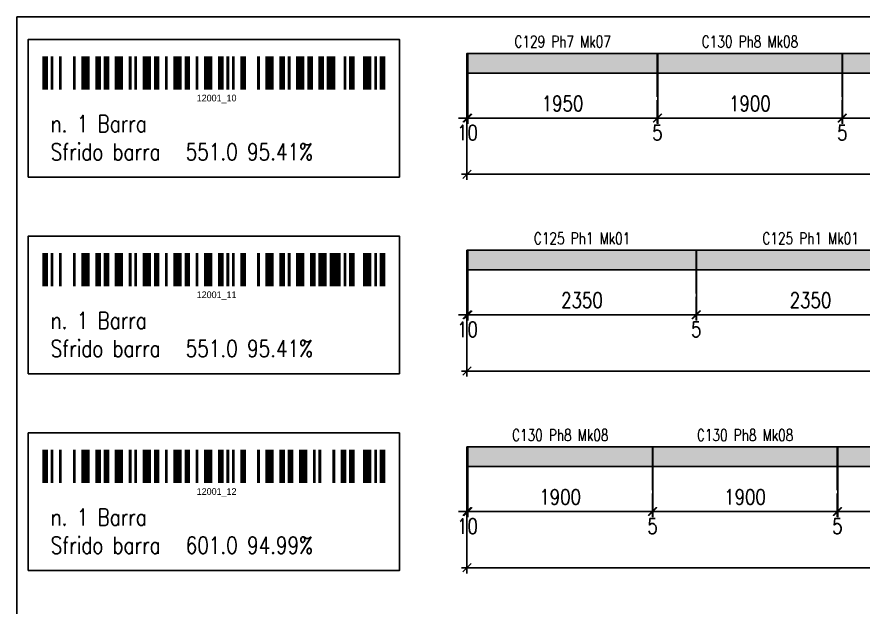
# Model space of a CAD drawing. Header units: millimetres. Extents: x -56 to 421004, y -1 to 91234.
# Drawn here: x 134118 to 142838, y 58992 to 65079 of the extents above; entities that cross this region are included whole.
import ezdxf
from ezdxf.enums import TextEntityAlignment as Align

# ---------------------------------------------------------------- set-up
doc = ezdxf.new("R2010")
doc.units = ezdxf.units.MM
doc.styles.add('EasyCutStyle', font='romans.shx', dxfattribs={"width": 0.8})
doc.styles.add('EasyCutStyleOptimezeBars', font='Romans.shx', dxfattribs={"width": 0.8})
doc.dimstyles.new('EasyCutDimOptimezeBars', dxfattribs={"dimscale": 57.971, "dimtxt": 2.7, "dimasz": 1.5, "dimexe": 1, "dimexo": 0, "dimgap": 1.25, "dimtad": 1, "dimdec": 1, "dimrnd": 0.5, "dimzin": 12, "dimdsep": 46, "dimtxsty": 'EasyCutStyleOptimezeBars', "dimblk": 'ARCHTICK', "dimblk1": 'ARCHTICK', "dimblk2": 'ARCHTICK', "dimcen": 1, "dimdle": 1, "dimclrd": 1, "dimclre": 1, "dimclrt": 3, "dimadec": 3, "dimazin": 0, "dimtfac": 1, "dimtdec": 1, "dimtix": 1, "dimtmove": 0, "dimatfit": 3, "dimfxl": 1, "dimtfill": 1, "dimtolj": 1, "dimtzin": 0, "dimarcsym": 0})

# ---------------------------------------------------------------- blocks, each defined once
blk = doc.blocks.new('BARCODE128_12001_10')
at = {"linetype": 'Continuous'}
for points, const_width in [([(1, 0), (1, 12)], 2), ([(3.5, 0), (3.5, 12)], 1), ([(6.5, 0), (6.5, 12)], 1), ([(11.5, 0), (11.5, 12)], 1), ([(15.5, 0), (15.5, 12)], 3), ([(20, 0), (20, 12)], 2), ([(23, 0), (23, 12)], 2), ([(27.5, 0), (27.5, 12)], 3), ([(31.5, 0), (31.5, 12)], 1), ([(33.5, 0), (33.5, 12)], 1), ([(37.5, 0), (37.5, 12)], 3), ([(41, 0), (41, 12)], 2), ([(44.5, 0), (44.5, 12)], 1), ([(48.5, 0), (48.5, 12)], 3), ([(52, 0), (52, 12)], 2), ([(55.5, 0), (55.5, 12)], 1), ([(59.5, 0), (59.5, 12)], 3), ([(64, 0), (64, 12)], 2), ([(66.5, 0), (66.5, 12)], 1), ([(68.5, 0), (68.5, 12)], 1), ([(72, 0), (72, 12)], 2), ([(77.5, 0), (77.5, 12)], 1), ([(81.5, 0), (81.5, 12)], 3), ([(86, 0), (86, 12)], 2), ([(88.5, 0), (88.5, 12)], 1), ([(92.5, 0), (92.5, 12)], 3), ([(96, 0), (96, 12)], 2), ([(100, 0), (100, 12)], 2), ([(103.5, 0), (103.5, 12)], 3), ([(108.5, 0), (108.5, 12)], 1), ([(111, 0), (111, 12)], 2), ([(116.5, 0), (116.5, 12)], 3), ([(119.5, 0), (119.5, 12)], 1), ([(122, 0), (122, 12)], 2)]:
    blk.add_lwpolyline(points, dxfattribs=dict(at, const_width=const_width))
blk.add_text('12001_10', height=2.4).set_placement((62.5, -4.2), align=Align.CENTER)
blk = doc.blocks.new('_ArchTick')
at = {"color": 0, "linetype": 'ByBlock', "const_width": 0.15}
blk.add_lwpolyline([(-0.5, -0.5), (0.5, 0.5)], dxfattribs=at)
blk = doc.blocks.new('*D827')
at = {"color": 1, "lineweight": -2}
for p, q in [((138755.9, 64499.7), (138755.9, 63977.9)), ((138765.9, 64499.7), (138765.9, 63977.9)), ((138755.9, 64035.9), (138668.9, 64035.9)), ((138755.9, 64035.9), (138765.9, 64035.9)), ((138765.9, 64035.9), (138852.9, 64035.9))]:
    blk.add_line(p, q, dxfattribs=at)
at = {"layer": 'Defpoints', "color": 0}
for p in [(138755.9, 64499.7), (138765.9, 64499.7), (138765.9, 64035.9)]:
    blk.add_point(p, dxfattribs=at)
at = {"color": 1, "lineweight": -2, "xscale": 86.9637, "yscale": 86.9637, "zscale": 86.9637}
blk.add_blockref('_ArchTick', (138755.9, 64035.9), dxfattribs=at)
at = {"color": 1, "lineweight": -2, "xscale": 86.9637, "yscale": 86.9637, "zscale": 86.9637, "rotation": 180}
blk.add_blockref('_ArchTick', (138765.9, 64035.9), dxfattribs=at)
at = {"color": 3, "char_height": 156.53, "attachment_point": 5, "style": 'EasyCutStyleOptimezeBars', "bg_fill": 3, "box_fill_scale": 1.1, "bg_fill_color": 256, "bg_fill_true_color": 13158600, "bg_fill_transparency": 3562700}
for s, insert in [('\\A1;', (138760.9, 64238.8)), ('\\A1;10', (138760.9, 63885.2))]:
    blk.add_mtext(s, dxfattribs=dict(at, insert=insert))
blk = doc.blocks.new('*D828')
at = {"color": 1, "lineweight": -2}
for p, q in [((138765.9, 64499.7), (138765.9, 63977.9)), ((140715.9, 64499.7), (140715.9, 63977.9)), ((138707.9, 64035.9), (140773.9, 64035.9))]:
    blk.add_line(p, q, dxfattribs=at)
at = {"layer": 'Defpoints', "color": 0}
for p in [(138765.9, 64499.7), (140715.9, 64499.7), (140715.9, 64035.9)]:
    blk.add_point(p, dxfattribs=at)
at = {"color": 1, "lineweight": -2, "xscale": 86.9637, "yscale": 86.9637, "zscale": 86.9637, "rotation": 180}
blk.add_blockref('_ArchTick', (138765.9, 64035.9), dxfattribs=at)
at = {"color": 1, "lineweight": -2, "xscale": 86.9637, "yscale": 86.9637, "zscale": 86.9637}
blk.add_blockref('_ArchTick', (140715.9, 64035.9), dxfattribs=at)
at = {"color": 3, "insert": (139740.9, 64186.6), "char_height": 156.53, "attachment_point": 5, "style": 'EasyCutStyleOptimezeBars', "bg_fill": 3, "box_fill_scale": 1.1, "bg_fill_color": 256, "bg_fill_true_color": 13158600, "bg_fill_transparency": 9212748}
blk.add_mtext('\\A1;1950', dxfattribs=at)
blk = doc.blocks.new('*D829')
at = {"color": 1, "lineweight": -2}
for p, q in [((140715.9, 64499.7), (140715.9, 63977.9)), ((140720.9, 64499.7), (140720.9, 63977.9)), ((140715.9, 64035.9), (140628.9, 64035.9)), ((140715.9, 64035.9), (140720.9, 64035.9)), ((140720.9, 64035.9), (140807.9, 64035.9))]:
    blk.add_line(p, q, dxfattribs=at)
at = {"layer": 'Defpoints', "color": 0}
for p in [(140715.9, 64499.7), (140720.9, 64499.7), (140720.9, 64035.9)]:
    blk.add_point(p, dxfattribs=at)
at = {"color": 1, "lineweight": -2, "xscale": 86.9637, "yscale": 86.9637, "zscale": 86.9637}
blk.add_blockref('_ArchTick', (140715.9, 64035.9), dxfattribs=at)
at = {"color": 1, "lineweight": -2, "xscale": 86.9637, "yscale": 86.9637, "zscale": 86.9637, "rotation": 180}
blk.add_blockref('_ArchTick', (140720.9, 64035.9), dxfattribs=at)
at = {"color": 3, "char_height": 156.53, "attachment_point": 5, "style": 'EasyCutStyleOptimezeBars', "bg_fill": 3, "box_fill_scale": 1.1, "bg_fill_color": 256, "bg_fill_true_color": 13158600, "bg_fill_transparency": 0}
for s, insert in [('\\A1;', (140718.4, 64238.8)), ('\\A1;5', (140718.4, 63885.2))]:
    blk.add_mtext(s, dxfattribs=dict(at, insert=insert))
blk = doc.blocks.new('*D830')
at = {"color": 1, "lineweight": -2}
for p, q in [((140720.9, 64499.7), (140720.9, 63977.9)), ((142620.9, 64499.7), (142620.9, 63977.9)), ((140662.9, 64035.9), (142678.9, 64035.9))]:
    blk.add_line(p, q, dxfattribs=at)
at = {"layer": 'Defpoints', "color": 0}
for p in [(140720.9, 64499.7), (142620.9, 64499.7), (142620.9, 64035.9)]:
    blk.add_point(p, dxfattribs=at)
at = {"color": 1, "lineweight": -2, "xscale": 86.9637, "yscale": 86.9637, "zscale": 86.9637, "rotation": 180}
blk.add_blockref('_ArchTick', (140720.9, 64035.9), dxfattribs=at)
at = {"color": 1, "lineweight": -2, "xscale": 86.9637, "yscale": 86.9637, "zscale": 86.9637}
blk.add_blockref('_ArchTick', (142620.9, 64035.9), dxfattribs=at)
at = {"color": 3, "insert": (141670.9, 64186.6), "char_height": 156.53, "attachment_point": 5, "style": 'EasyCutStyleOptimezeBars', "bg_fill": 3, "box_fill_scale": 1.1, "bg_fill_color": 256, "bg_fill_true_color": 13158600, "bg_fill_transparency": 0}
blk.add_mtext('\\A1;1900', dxfattribs=at)
blk = doc.blocks.new('*D831')
at = {"color": 1, "lineweight": -2}
for p, q in [((142620.9, 64499.7), (142620.9, 63977.9)), ((142625.9, 64499.7), (142625.9, 63977.9)), ((142620.9, 64035.9), (142533.9, 64035.9)), ((142620.9, 64035.9), (142625.9, 64035.9)), ((142625.9, 64035.9), (142712.9, 64035.9))]:
    blk.add_line(p, q, dxfattribs=at)
at = {"layer": 'Defpoints', "color": 0}
for p in [(142620.9, 64499.7), (142625.9, 64499.7), (142625.9, 64035.9)]:
    blk.add_point(p, dxfattribs=at)
at = {"color": 1, "lineweight": -2, "xscale": 86.9637, "yscale": 86.9637, "zscale": 86.9637}
blk.add_blockref('_ArchTick', (142620.9, 64035.9), dxfattribs=at)
at = {"color": 1, "lineweight": -2, "xscale": 86.9637, "yscale": 86.9637, "zscale": 86.9637, "rotation": 180}
blk.add_blockref('_ArchTick', (142625.9, 64035.9), dxfattribs=at)
at = {"color": 3, "char_height": 156.53, "attachment_point": 5, "style": 'EasyCutStyleOptimezeBars', "bg_fill": 3, "box_fill_scale": 1.1, "bg_fill_color": 256, "bg_fill_true_color": 13158600}
for s, insert, bg_fill_transparency in [('\\A1;', (142623.4, 64238.8), 3923916), ('\\A1;5', (142623.4, 63885.2), 3900252)]:
    blk.add_mtext(s, dxfattribs=dict(at, insert=insert, bg_fill_transparency=bg_fill_transparency))
blk = doc.blocks.new('*D832')
at = {"color": 1, "lineweight": -2}
for p, q in [((142625.9, 64499.7), (142625.9, 63977.9)), ((144525.9, 64499.7), (144525.9, 63977.9)), ((142567.9, 64035.9), (144583.9, 64035.9))]:
    blk.add_line(p, q, dxfattribs=at)
at = {"layer": 'Defpoints', "color": 0}
for p in [(142625.9, 64499.7), (144525.9, 64499.7), (144525.9, 64035.9)]:
    blk.add_point(p, dxfattribs=at)
at = {"color": 1, "lineweight": -2, "xscale": 86.9637, "yscale": 86.9637, "zscale": 86.9637, "rotation": 180}
blk.add_blockref('_ArchTick', (142625.9, 64035.9), dxfattribs=at)
at = {"color": 1, "lineweight": -2, "xscale": 86.9637, "yscale": 86.9637, "zscale": 86.9637}
blk.add_blockref('_ArchTick', (144525.9, 64035.9), dxfattribs=at)
at = {"color": 3, "insert": (143575.9, 64186.6), "char_height": 156.53, "attachment_point": 5, "style": 'EasyCutStyleOptimezeBars', "bg_fill": 3, "box_fill_scale": 1.1, "bg_fill_color": 256, "bg_fill_true_color": 13158600, "bg_fill_transparency": 12301764}
blk.add_mtext('\\A1;1900', dxfattribs=at)
blk = doc.blocks.new('*D840')
at = {"color": 1, "lineweight": -2}
for p, q in [((138755.9, 64499.7), (138755.9, 63398.2)), ((150756.9, 64499.7), (150756.9, 63398.2)), ((138697.9, 63456.1), (150814.9, 63456.1))]:
    blk.add_line(p, q, dxfattribs=at)
at = {"layer": 'Defpoints', "color": 0}
for p in [(138755.9, 64499.7), (150756.9, 64499.7), (150756.9, 63456.1)]:
    blk.add_point(p, dxfattribs=at)
at = {"color": 1, "lineweight": -2, "xscale": 86.9637, "yscale": 86.9637, "zscale": 86.9637, "rotation": 180}
blk.add_blockref('_ArchTick', (138755.9, 63456.1), dxfattribs=at)
at = {"color": 1, "lineweight": -2, "xscale": 86.9637, "yscale": 86.9637, "zscale": 86.9637}
blk.add_blockref('_ArchTick', (150756.9, 63456.1), dxfattribs=at)
at = {"color": 3, "insert": (144756.4, 63606.9), "char_height": 156.53, "attachment_point": 5, "style": 'EasyCutStyleOptimezeBars', "bg_fill": 3, "box_fill_scale": 1.1, "bg_fill_color": 256, "bg_fill_true_color": 13158600, "bg_fill_transparency": 5699052}
blk.add_mtext('\\A1;12001', dxfattribs=at)
blk = doc.blocks.new('BARCODE128_12001_11')
at = {"linetype": 'Continuous'}
for points, const_width in [([(1, 0), (1, 12)], 2), ([(3.5, 0), (3.5, 12)], 1), ([(6.5, 0), (6.5, 12)], 1), ([(11.5, 0), (11.5, 12)], 1), ([(15.5, 0), (15.5, 12)], 3), ([(20, 0), (20, 12)], 2), ([(23, 0), (23, 12)], 2), ([(27.5, 0), (27.5, 12)], 3), ([(31.5, 0), (31.5, 12)], 1), ([(33.5, 0), (33.5, 12)], 1), ([(37.5, 0), (37.5, 12)], 3), ([(41, 0), (41, 12)], 2), ([(44.5, 0), (44.5, 12)], 1), ([(48.5, 0), (48.5, 12)], 3), ([(52, 0), (52, 12)], 2), ([(55.5, 0), (55.5, 12)], 1), ([(59.5, 0), (59.5, 12)], 3), ([(64, 0), (64, 12)], 2), ([(66.5, 0), (66.5, 12)], 1), ([(68.5, 0), (68.5, 12)], 1), ([(72, 0), (72, 12)], 2), ([(77.5, 0), (77.5, 12)], 1), ([(81.5, 0), (81.5, 12)], 3), ([(86, 0), (86, 12)], 2), ([(88.5, 0), (88.5, 12)], 1), ([(92.5, 0), (92.5, 12)], 3), ([(97, 0), (97, 12)], 2), ([(100.5, 0), (100.5, 12)], 3), ([(105, 0), (105, 12)], 4), ([(108.5, 0), (108.5, 12)], 1), ([(111, 0), (111, 12)], 2), ([(116.5, 0), (116.5, 12)], 3), ([(119.5, 0), (119.5, 12)], 1), ([(122, 0), (122, 12)], 2)]:
    blk.add_lwpolyline(points, dxfattribs=dict(at, const_width=const_width))
blk.add_text('12001_11', height=2.4).set_placement((62.5, -4.2), align=Align.CENTER)
blk = doc.blocks.new('*D842')
at = {"color": 1, "lineweight": -2}
for p, q in [((138755.9, 62470.5), (138755.9, 61948.8)), ((138765.9, 62470.5), (138765.9, 61948.8)), ((138755.9, 62006.7), (138668.9, 62006.7)), ((138755.9, 62006.7), (138765.9, 62006.7)), ((138765.9, 62006.7), (138852.9, 62006.7))]:
    blk.add_line(p, q, dxfattribs=at)
at = {"layer": 'Defpoints', "color": 0}
for p in [(138755.9, 62470.5), (138765.9, 62470.5), (138765.9, 62006.7)]:
    blk.add_point(p, dxfattribs=at)
at = {"color": 1, "lineweight": -2, "xscale": 86.9637, "yscale": 86.9637, "zscale": 86.9637}
blk.add_blockref('_ArchTick', (138755.9, 62006.7), dxfattribs=at)
at = {"color": 1, "lineweight": -2, "xscale": 86.9637, "yscale": 86.9637, "zscale": 86.9637, "rotation": 180}
blk.add_blockref('_ArchTick', (138765.9, 62006.7), dxfattribs=at)
at = {"color": 3, "char_height": 156.53, "attachment_point": 5, "style": 'EasyCutStyleOptimezeBars', "bg_fill": 3, "box_fill_scale": 1.1, "bg_fill_color": 256, "bg_fill_true_color": 13158600, "bg_fill_transparency": 5762976}
for s, insert in [('\\A1;', (138760.9, 62209.6)), ('\\A1;10', (138760.9, 61856))]:
    blk.add_mtext(s, dxfattribs=dict(at, insert=insert))
blk = doc.blocks.new('*D843')
at = {"color": 1, "lineweight": -2}
for p, q in [((138765.9, 62470.5), (138765.9, 61948.8)), ((141115.9, 62470.5), (141115.9, 61948.8)), ((138707.9, 62006.7), (141173.9, 62006.7))]:
    blk.add_line(p, q, dxfattribs=at)
at = {"layer": 'Defpoints', "color": 0}
for p in [(138765.9, 62470.5), (141115.9, 62470.5), (141115.9, 62006.7)]:
    blk.add_point(p, dxfattribs=at)
at = {"color": 1, "lineweight": -2, "xscale": 86.9637, "yscale": 86.9637, "zscale": 86.9637, "rotation": 180}
blk.add_blockref('_ArchTick', (138765.9, 62006.7), dxfattribs=at)
at = {"color": 1, "lineweight": -2, "xscale": 86.9637, "yscale": 86.9637, "zscale": 86.9637}
blk.add_blockref('_ArchTick', (141115.9, 62006.7), dxfattribs=at)
at = {"color": 3, "insert": (139940.9, 62157.5), "char_height": 156.53, "attachment_point": 5, "style": 'EasyCutStyleOptimezeBars', "bg_fill": 3, "box_fill_scale": 1.1, "bg_fill_color": 256, "bg_fill_true_color": 13158600, "bg_fill_transparency": 4837208}
blk.add_mtext('\\A1;2350', dxfattribs=at)
blk = doc.blocks.new('*D844')
at = {"color": 1, "lineweight": -2}
for p, q in [((141115.9, 62470.5), (141115.9, 61948.8)), ((141120.9, 62470.5), (141120.9, 61948.8)), ((141115.9, 62006.7), (141028.9, 62006.7)), ((141115.9, 62006.7), (141120.9, 62006.7)), ((141120.9, 62006.7), (141207.9, 62006.7))]:
    blk.add_line(p, q, dxfattribs=at)
at = {"layer": 'Defpoints', "color": 0}
for p in [(141115.9, 62470.5), (141120.9, 62470.5), (141120.9, 62006.7)]:
    blk.add_point(p, dxfattribs=at)
at = {"color": 1, "lineweight": -2, "xscale": 86.9637, "yscale": 86.9637, "zscale": 86.9637}
blk.add_blockref('_ArchTick', (141115.9, 62006.7), dxfattribs=at)
at = {"color": 1, "lineweight": -2, "xscale": 86.9637, "yscale": 86.9637, "zscale": 86.9637, "rotation": 180}
blk.add_blockref('_ArchTick', (141120.9, 62006.7), dxfattribs=at)
at = {"color": 3, "char_height": 156.53, "attachment_point": 5, "style": 'EasyCutStyleOptimezeBars', "bg_fill": 3, "box_fill_scale": 1.1, "bg_fill_color": 256, "bg_fill_true_color": 13158600, "bg_fill_transparency": 0}
for s, insert in [('\\A1;', (141118.4, 62209.6)), ('\\A1;5', (141118.4, 61856))]:
    blk.add_mtext(s, dxfattribs=dict(at, insert=insert))
blk = doc.blocks.new('*D845')
at = {"color": 1, "lineweight": -2}
for p, q in [((141120.9, 62470.5), (141120.9, 61948.8)), ((143470.9, 62470.5), (143470.9, 61948.8)), ((141062.9, 62006.7), (143528.9, 62006.7))]:
    blk.add_line(p, q, dxfattribs=at)
at = {"layer": 'Defpoints', "color": 0}
for p in [(141120.9, 62470.5), (143470.9, 62470.5), (143470.9, 62006.7)]:
    blk.add_point(p, dxfattribs=at)
at = {"color": 1, "lineweight": -2, "xscale": 86.9637, "yscale": 86.9637, "zscale": 86.9637, "rotation": 180}
blk.add_blockref('_ArchTick', (141120.9, 62006.7), dxfattribs=at)
at = {"color": 1, "lineweight": -2, "xscale": 86.9637, "yscale": 86.9637, "zscale": 86.9637}
blk.add_blockref('_ArchTick', (143470.9, 62006.7), dxfattribs=at)
at = {"color": 3, "insert": (142295.9, 62157.5), "char_height": 156.53, "attachment_point": 5, "style": 'EasyCutStyleOptimezeBars', "bg_fill": 3, "box_fill_scale": 1.1, "bg_fill_color": 256, "bg_fill_true_color": 13158600, "bg_fill_transparency": 4837208}
blk.add_mtext('\\A1;2350', dxfattribs=at)
blk = doc.blocks.new('*D853')
at = {"color": 1, "lineweight": -2}
for p, q in [((138755.9, 62470.5), (138755.9, 61369)), ((150756.9, 62470.5), (150756.9, 61369)), ((138697.9, 61427), (150814.9, 61427))]:
    blk.add_line(p, q, dxfattribs=at)
at = {"layer": 'Defpoints', "color": 0}
for p in [(138755.9, 62470.5), (150756.9, 62470.5), (150756.9, 61427)]:
    blk.add_point(p, dxfattribs=at)
at = {"color": 1, "lineweight": -2, "xscale": 86.9637, "yscale": 86.9637, "zscale": 86.9637, "rotation": 180}
blk.add_blockref('_ArchTick', (138755.9, 61427), dxfattribs=at)
at = {"color": 1, "lineweight": -2, "xscale": 86.9637, "yscale": 86.9637, "zscale": 86.9637}
blk.add_blockref('_ArchTick', (150756.9, 61427), dxfattribs=at)
at = {"color": 3, "insert": (144756.4, 61577.7), "char_height": 156.53, "attachment_point": 5, "style": 'EasyCutStyleOptimezeBars', "bg_fill": 3, "box_fill_scale": 1.1, "bg_fill_color": 256, "bg_fill_true_color": 13158600, "bg_fill_transparency": 9388044}
blk.add_mtext('\\A1;12001', dxfattribs=at)
blk = doc.blocks.new('BARCODE128_12001_12')
at = {"linetype": 'Continuous'}
for points, const_width in [([(1, 0), (1, 12)], 2), ([(3.5, 0), (3.5, 12)], 1), ([(6.5, 0), (6.5, 12)], 1), ([(11.5, 0), (11.5, 12)], 1), ([(15.5, 0), (15.5, 12)], 3), ([(20, 0), (20, 12)], 2), ([(23, 0), (23, 12)], 2), ([(27.5, 0), (27.5, 12)], 3), ([(31.5, 0), (31.5, 12)], 1), ([(33.5, 0), (33.5, 12)], 1), ([(37.5, 0), (37.5, 12)], 3), ([(41, 0), (41, 12)], 2), ([(44.5, 0), (44.5, 12)], 1), ([(48.5, 0), (48.5, 12)], 3), ([(52, 0), (52, 12)], 2), ([(55.5, 0), (55.5, 12)], 1), ([(59.5, 0), (59.5, 12)], 3), ([(64, 0), (64, 12)], 2), ([(66.5, 0), (66.5, 12)], 1), ([(68.5, 0), (68.5, 12)], 1), ([(72, 0), (72, 12)], 2), ([(77.5, 0), (77.5, 12)], 1), ([(81.5, 0), (81.5, 12)], 3), ([(86, 0), (86, 12)], 2), ([(89, 0), (89, 12)], 2), ([(93.5, 0), (93.5, 12)], 3), ([(97.5, 0), (97.5, 12)], 1), ([(99.5, 0), (99.5, 12)], 1), ([(104.5, 0), (104.5, 12)], 1), ([(108, 0), (108, 12)], 2), ([(111, 0), (111, 12)], 2), ([(116.5, 0), (116.5, 12)], 3), ([(119.5, 0), (119.5, 12)], 1), ([(122, 0), (122, 12)], 2)]:
    blk.add_lwpolyline(points, dxfattribs=dict(at, const_width=const_width))
blk.add_text('12001_12', height=2.4).set_placement((62.5, -4.2), align=Align.CENTER)
blk = doc.blocks.new('*D855')
at = {"color": 1, "lineweight": -2}
for p, q in [((138755.9, 60441.4), (138755.9, 59919.6)), ((138765.9, 60441.4), (138765.9, 59919.6)), ((138755.9, 59977.6), (138668.9, 59977.6)), ((138755.9, 59977.6), (138765.9, 59977.6)), ((138765.9, 59977.6), (138852.9, 59977.6))]:
    blk.add_line(p, q, dxfattribs=at)
at = {"layer": 'Defpoints', "color": 0}
for p in [(138755.9, 60441.4), (138765.9, 60441.4), (138765.9, 59977.6)]:
    blk.add_point(p, dxfattribs=at)
at = {"color": 1, "lineweight": -2, "xscale": 86.9637, "yscale": 86.9637, "zscale": 86.9637}
blk.add_blockref('_ArchTick', (138755.9, 59977.6), dxfattribs=at)
at = {"color": 1, "lineweight": -2, "xscale": 86.9637, "yscale": 86.9637, "zscale": 86.9637, "rotation": 180}
blk.add_blockref('_ArchTick', (138765.9, 59977.6), dxfattribs=at)
at = {"color": 3, "char_height": 156.53, "attachment_point": 5, "style": 'EasyCutStyleOptimezeBars', "bg_fill": 3, "box_fill_scale": 1.1, "bg_fill_color": 256, "bg_fill_true_color": 13158600}
for s, insert, bg_fill_transparency in [('\\A1;', (138760.9, 60180.5), 4837207), ('\\A1;10', (138760.9, 59826.8), 0)]:
    blk.add_mtext(s, dxfattribs=dict(at, insert=insert, bg_fill_transparency=bg_fill_transparency))
blk = doc.blocks.new('*D856')
at = {"color": 1, "lineweight": -2}
for p, q in [((138765.9, 60441.4), (138765.9, 59919.6)), ((140665.9, 60441.4), (140665.9, 59919.6)), ((138707.9, 59977.6), (140723.9, 59977.6))]:
    blk.add_line(p, q, dxfattribs=at)
at = {"layer": 'Defpoints', "color": 0}
for p in [(138765.9, 60441.4), (140665.9, 60441.4), (140665.9, 59977.6)]:
    blk.add_point(p, dxfattribs=at)
at = {"color": 1, "lineweight": -2, "xscale": 86.9637, "yscale": 86.9637, "zscale": 86.9637, "rotation": 180}
blk.add_blockref('_ArchTick', (138765.9, 59977.6), dxfattribs=at)
at = {"color": 1, "lineweight": -2, "xscale": 86.9637, "yscale": 86.9637, "zscale": 86.9637}
blk.add_blockref('_ArchTick', (140665.9, 59977.6), dxfattribs=at)
at = {"color": 3, "insert": (139715.9, 60128.3), "char_height": 156.53, "attachment_point": 5, "style": 'EasyCutStyleOptimezeBars', "bg_fill": 3, "box_fill_scale": 1.1, "bg_fill_color": 256, "bg_fill_true_color": 13158600, "bg_fill_transparency": 5770716}
blk.add_mtext('\\A1;1900', dxfattribs=at)
blk = doc.blocks.new('*D857')
at = {"color": 1, "lineweight": -2}
for p, q in [((140665.9, 60441.4), (140665.9, 59919.6)), ((140670.9, 60441.4), (140670.9, 59919.6)), ((140665.9, 59977.6), (140578.9, 59977.6)), ((140665.9, 59977.6), (140670.9, 59977.6)), ((140670.9, 59977.6), (140757.9, 59977.6))]:
    blk.add_line(p, q, dxfattribs=at)
at = {"layer": 'Defpoints', "color": 0}
for p in [(140665.9, 60441.4), (140670.9, 60441.4), (140670.9, 59977.6)]:
    blk.add_point(p, dxfattribs=at)
at = {"color": 1, "lineweight": -2, "xscale": 86.9637, "yscale": 86.9637, "zscale": 86.9637}
blk.add_blockref('_ArchTick', (140665.9, 59977.6), dxfattribs=at)
at = {"color": 1, "lineweight": -2, "xscale": 86.9637, "yscale": 86.9637, "zscale": 86.9637, "rotation": 180}
blk.add_blockref('_ArchTick', (140670.9, 59977.6), dxfattribs=at)
at = {"color": 3, "char_height": 156.53, "attachment_point": 5, "style": 'EasyCutStyleOptimezeBars', "bg_fill": 3, "box_fill_scale": 1.1, "bg_fill_color": 256, "bg_fill_true_color": 13158600}
for s, insert, bg_fill_transparency in [('\\A1;', (140668.4, 60180.5), 5771232), ('\\A1;5', (140668.4, 59826.8), 0)]:
    blk.add_mtext(s, dxfattribs=dict(at, insert=insert, bg_fill_transparency=bg_fill_transparency))
blk = doc.blocks.new('*D858')
at = {"color": 1, "lineweight": -2}
for p, q in [((140670.9, 60441.4), (140670.9, 59919.6)), ((142570.9, 60441.4), (142570.9, 59919.6)), ((140612.9, 59977.6), (142628.9, 59977.6))]:
    blk.add_line(p, q, dxfattribs=at)
at = {"layer": 'Defpoints', "color": 0}
for p in [(140670.9, 60441.4), (142570.9, 60441.4), (142570.9, 59977.6)]:
    blk.add_point(p, dxfattribs=at)
at = {"color": 1, "lineweight": -2, "xscale": 86.9637, "yscale": 86.9637, "zscale": 86.9637, "rotation": 180}
blk.add_blockref('_ArchTick', (140670.9, 59977.6), dxfattribs=at)
at = {"color": 1, "lineweight": -2, "xscale": 86.9637, "yscale": 86.9637, "zscale": 86.9637}
blk.add_blockref('_ArchTick', (142570.9, 59977.6), dxfattribs=at)
at = {"color": 3, "insert": (141620.9, 60128.3), "char_height": 156.53, "attachment_point": 5, "style": 'EasyCutStyleOptimezeBars', "bg_fill": 3, "box_fill_scale": 1.1, "bg_fill_color": 256, "bg_fill_true_color": 13158600, "bg_fill_transparency": 10199184}
blk.add_mtext('\\A1;1900', dxfattribs=at)
blk = doc.blocks.new('*D859')
at = {"color": 1, "lineweight": -2}
for p, q in [((142570.9, 60441.4), (142570.9, 59919.6)), ((142575.9, 60441.4), (142575.9, 59919.6)), ((142570.9, 59977.6), (142483.9, 59977.6)), ((142570.9, 59977.6), (142575.9, 59977.6)), ((142575.9, 59977.6), (142662.9, 59977.6))]:
    blk.add_line(p, q, dxfattribs=at)
at = {"layer": 'Defpoints', "color": 0}
for p in [(142570.9, 60441.4), (142575.9, 60441.4), (142575.9, 59977.6)]:
    blk.add_point(p, dxfattribs=at)
at = {"color": 1, "lineweight": -2, "xscale": 86.9637, "yscale": 86.9637, "zscale": 86.9637}
blk.add_blockref('_ArchTick', (142570.9, 59977.6), dxfattribs=at)
at = {"color": 1, "lineweight": -2, "xscale": 86.9637, "yscale": 86.9637, "zscale": 86.9637, "rotation": 180}
blk.add_blockref('_ArchTick', (142575.9, 59977.6), dxfattribs=at)
at = {"color": 3, "char_height": 156.53, "attachment_point": 5, "style": 'EasyCutStyleOptimezeBars', "bg_fill": 3, "box_fill_scale": 1.1, "bg_fill_color": 256, "bg_fill_true_color": 13158600}
for s, insert, bg_fill_transparency in [('\\A1;', (142573.4, 60180.5), 5771232), ('\\A1;5', (142573.4, 59826.8), 6619204)]:
    blk.add_mtext(s, dxfattribs=dict(at, insert=insert, bg_fill_transparency=bg_fill_transparency))
blk = doc.blocks.new('*D860')
at = {"color": 1, "lineweight": -2}
for p, q in [((142575.9, 60441.4), (142575.9, 59919.6)), ((144475.9, 60441.4), (144475.9, 59919.6)), ((142517.9, 59977.6), (144533.9, 59977.6))]:
    blk.add_line(p, q, dxfattribs=at)
at = {"layer": 'Defpoints', "color": 0}
for p in [(142575.9, 60441.4), (144475.9, 60441.4), (144475.9, 59977.6)]:
    blk.add_point(p, dxfattribs=at)
at = {"color": 1, "lineweight": -2, "xscale": 86.9637, "yscale": 86.9637, "zscale": 86.9637, "rotation": 180}
blk.add_blockref('_ArchTick', (142575.9, 59977.6), dxfattribs=at)
at = {"color": 1, "lineweight": -2, "xscale": 86.9637, "yscale": 86.9637, "zscale": 86.9637}
blk.add_blockref('_ArchTick', (144475.9, 59977.6), dxfattribs=at)
at = {"color": 3, "insert": (143525.9, 60128.3), "char_height": 156.53, "attachment_point": 5, "style": 'EasyCutStyleOptimezeBars', "bg_fill": 3, "box_fill_scale": 1.1, "bg_fill_color": 256, "bg_fill_true_color": 13158600, "bg_fill_transparency": 10216320}
blk.add_mtext('\\A1;1900', dxfattribs=at)
blk = doc.blocks.new('*D868')
at = {"color": 1, "lineweight": -2}
for p, q in [((138755.9, 60441.4), (138755.9, 59339.8)), ((150756.9, 60441.4), (150756.9, 59339.8)), ((138697.9, 59397.8), (150814.9, 59397.8))]:
    blk.add_line(p, q, dxfattribs=at)
at = {"layer": 'Defpoints', "color": 0}
for p in [(138755.9, 60441.4), (150756.9, 60441.4), (150756.9, 59397.8)]:
    blk.add_point(p, dxfattribs=at)
at = {"color": 1, "lineweight": -2, "xscale": 86.9637, "yscale": 86.9637, "zscale": 86.9637, "rotation": 180}
blk.add_blockref('_ArchTick', (138755.9, 59397.8), dxfattribs=at)
at = {"color": 1, "lineweight": -2, "xscale": 86.9637, "yscale": 86.9637, "zscale": 86.9637}
blk.add_blockref('_ArchTick', (150756.9, 59397.8), dxfattribs=at)
at = {"color": 3, "insert": (144756.4, 59548.6), "char_height": 156.53, "attachment_point": 5, "style": 'EasyCutStyleOptimezeBars', "bg_fill": 3, "box_fill_scale": 1.1, "bg_fill_color": 256, "bg_fill_true_color": 13158600, "bg_fill_transparency": 0}
blk.add_mtext('\\A1;12001', dxfattribs=at)

msp = doc.modelspace()

# ---------------------------------------------------------------- linework, layer by layer
at = {"color": 5}
msp.add_lwpolyline([(134117.84, 52904.53), (151336.65, 52904.53), (151336.65, 65079.45), (134117.84, 65079.45)], close=True, dxfattribs=at)
at = {"color": 231, "true_color": 0xfd58be}
for points in [[(138755.9, 64499.69), (150756.9, 64499.69), (150756.9, 64702.61), (138755.9, 64702.61)], [(138755.9, 62470.54), (150756.9, 62470.54), (150756.9, 62673.46), (138755.9, 62673.46)], [(138755.9, 60441.39), (150756.9, 60441.39), (150756.9, 60644.3), (138755.9, 60644.3)]]:
    msp.add_lwpolyline(points, close=True, dxfattribs=at)
at = {"color": 7}
for points in [[(138765.9, 64499.69), (140715.9, 64499.69), (140715.9, 64702.61), (138765.9, 64702.61)], [(140720.9, 64499.69), (142620.9, 64499.69), (142620.9, 64702.61), (140720.9, 64702.61)], [(142625.9, 64499.69), (144525.9, 64499.69), (144525.9, 64702.61), (142625.9, 64702.61)], [(138765.9, 62470.54), (141115.9, 62470.54), (141115.9, 62673.46), (138765.9, 62673.46)], [(141120.9, 62470.54), (143470.9, 62470.54), (143470.9, 62673.46), (141120.9, 62673.46)], [(138765.9, 60441.39), (140665.9, 60441.39), (140665.9, 60644.3), (138765.9, 60644.3)], [(140670.9, 60441.39), (142570.9, 60441.39), (142570.9, 60644.3), (140670.9, 60644.3)], [(142575.9, 60441.39), (144475.9, 60441.39), (144475.9, 60644.3), (142575.9, 60644.3)]]:
    msp.add_lwpolyline(points, close=True, dxfattribs=at)
at = {"color": 54, "true_color": 0xa08f17}
msp.add_solid([(138765.9, 64499.69), (140715.9, 64499.69), (138765.9, 64702.61), (140715.9, 64702.61)], dxfattribs=at)
at = {"color": 54, "true_color": 0x9f8b17}
for points in [[(140720.9, 64499.69), (142620.9, 64499.69), (140720.9, 64702.61), (142620.9, 64702.61)], [(142625.9, 64499.69), (144525.9, 64499.69), (142625.9, 64702.61), (144525.9, 64702.61)], [(138765.9, 60441.39), (140665.9, 60441.39), (138765.9, 60644.3), (140665.9, 60644.3)], [(140670.9, 60441.39), (142570.9, 60441.39), (140670.9, 60644.3), (142570.9, 60644.3)], [(142575.9, 60441.39), (144475.9, 60441.39), (142575.9, 60644.3), (144475.9, 60644.3)]]:
    msp.add_solid(points, dxfattribs=at)
at = {"color": 54, "true_color": 0x9fa717}
for points in [[(138765.9, 62470.54), (141115.9, 62470.54), (138765.9, 62673.46), (141115.9, 62673.46)], [(141120.9, 62470.54), (143470.9, 62470.54), (141120.9, 62673.46), (143470.9, 62673.46)]]:
    msp.add_solid(points, dxfattribs=at)

# ---------------------------------------------------------------- texts
at = {"style": 'EasyCutStyle', "width": 0.75}
for s, p in [('C129 Ph7 Mk07', (139741.9, 64763.48)), ('C130 Ph8 Mk08', (141671.9, 64763.48)), ('C125 Ph1 Mk01', (139941.9, 62734.33)), ('C125 Ph1 Mk01', (142296.9, 62734.33)), ('C130 Ph8 Mk08', (139716.9, 60705.18)), ('C130 Ph8 Mk08', (141621.9, 60705.18))]:
    msp.add_text(s, height=121.7492, dxfattribs=at).set_placement(p, align=Align.CENTER)

# ---------------------------------------------------------------- next in the draw order: texts
at = {"color": 71, "char_height": 173.9274, "attachment_point": 1, "bg_fill": 2}
for s, insert in [('{\\Fromans|c0;\\W0.8;\\C2;n. 1 Barra^J\\C1;Sfrido barra^I\\C7;551.0 95.41%', (134465.7, 64064.88)), ('{\\Fromans|c0;\\W0.8;\\C2;n. 1 Barra^J\\C1;Sfrido barra^I\\C7;551.0 95.41%', (134465.7, 62035.72)), ('{\\Fromans|c0;\\W0.8;\\C2;n. 1 Barra^J\\C1;Sfrido barra^I\\C7;601.0 94.99%', (134465.7, 60006.57))]:
    msp.add_mtext(s, dxfattribs=dict(at, insert=insert))

# ---------------------------------------------------------------- next in the draw order: dimensions: what is measured, and where the dimension line sits
for base, p1, p2, picture, middle in [((138765.9, 64035.89), (138755.9, 64499.69), (138765.9, 64499.69), '*D827', (138760.9, 64035.89)), ((138765.9, 62006.73), (138755.9, 62470.54), (138765.9, 62470.54), '*D842', (138760.9, 62006.73)), ((138765.9, 59977.58), (138755.9, 60441.39), (138765.9, 60441.39), '*D855', (138760.9, 59977.58))]:
    dim = msp.add_linear_dim(base=base, p1=p1, p2=p2, text='\\X<>', dimstyle='EasyCutDimOptimezeBars', override={"dimscale": 57.9758})
    dim.commit()
    dim.dimension.update_dxf_attribs({"geometry": picture, "text_midpoint": middle})

# ---------------------------------------------------------------- next in the draw order: linework, layer by layer
at = {"color": 5}
for points in [[(134233.79, 63427.14), (138060.2, 63427.14), (138060.2, 64847.55), (134233.79, 64847.55)], [(134233.79, 61397.99), (138060.2, 61397.99), (138060.2, 62818.4), (134233.79, 62818.4)], [(134233.79, 59368.84), (138060.2, 59368.84), (138060.2, 60789.24), (134233.79, 60789.24)]]:
    msp.add_lwpolyline(points, close=True, dxfattribs=at)

# ---------------------------------------------------------------- next in the draw order: block references
at = {"xscale": 28.74833057849901, "yscale": 28.74833057851356, "zscale": 28.74833057851239}
for name, p in [('BARCODE128_12001_10', (134378.97, 64328.64)), ('BARCODE128_12001_11', (134378.97, 62299.49)), ('BARCODE128_12001_12', (134378.97, 60270.34))]:
    msp.add_blockref(name, p, dxfattribs=at)

# ---------------------------------------------------------------- next in the draw order: dimensions: what is measured, and where the dimension line sits
for base, p1, p2, picture, middle in [((140715.9, 64035.89), (138765.9, 64499.69), (140715.9, 64499.69), '*D828', (139740.9, 64186.62)), ((141115.9, 62006.73), (138765.9, 62470.54), (141115.9, 62470.54), '*D843', (139940.9, 62157.47)), ((140665.9, 59977.58), (138765.9, 60441.39), (140665.9, 60441.39), '*D856', (139715.9, 60128.32))]:
    dim = msp.add_linear_dim(base=base, p1=p1, p2=p2, dimstyle='EasyCutDimOptimezeBars', override={"dimscale": 57.9758, "dimtad": 1})
    dim.commit()
    dim.dimension.update_dxf_attribs({"geometry": picture, "text_midpoint": middle})

# ---------------------------------------------------------------- next in the draw order: dimensions: what is measured, and where the dimension line sits
for base, p1, p2, picture, middle in [((140720.9, 64035.89), (140715.9, 64499.69), (140720.9, 64499.69), '*D829', (140718.4, 64035.89)), ((141120.9, 62006.73), (141115.9, 62470.54), (141120.9, 62470.54), '*D844', (141118.4, 62006.73)), ((140670.9, 59977.58), (140665.9, 60441.39), (140670.9, 60441.39), '*D857', (140668.4, 59977.58))]:
    dim = msp.add_linear_dim(base=base, p1=p1, p2=p2, text='\\X<>', dimstyle='EasyCutDimOptimezeBars', override={"dimscale": 57.9758})
    dim.commit()
    dim.dimension.update_dxf_attribs({"geometry": picture, "text_midpoint": middle})

# ---------------------------------------------------------------- next in the draw order: dimensions: what is measured, and where the dimension line sits
for base, p1, p2, picture, middle in [((142620.9, 64035.89), (140720.9, 64499.69), (142620.9, 64499.69), '*D830', (141670.9, 64186.62)), ((143470.9, 62006.73), (141120.9, 62470.54), (143470.9, 62470.54), '*D845', (142295.9, 62157.47)), ((142570.9, 59977.58), (140670.9, 60441.39), (142570.9, 60441.39), '*D858', (141620.9, 60128.32))]:
    dim = msp.add_linear_dim(base=base, p1=p1, p2=p2, dimstyle='EasyCutDimOptimezeBars', override={"dimscale": 57.9758, "dimtad": 1})
    dim.commit()
    dim.dimension.update_dxf_attribs({"geometry": picture, "text_midpoint": middle})

# ---------------------------------------------------------------- next in the draw order: dimensions: what is measured, and where the dimension line sits
for base, p1, p2, picture, middle in [((142625.9, 64035.89), (142620.9, 64499.69), (142625.9, 64499.69), '*D831', (142623.4, 64035.89)), ((142575.9, 59977.58), (142570.9, 60441.39), (142575.9, 60441.39), '*D859', (142573.4, 59977.58))]:
    dim = msp.add_linear_dim(base=base, p1=p1, p2=p2, text='\\X<>', dimstyle='EasyCutDimOptimezeBars', override={"dimscale": 57.9758})
    dim.commit()
    dim.dimension.update_dxf_attribs({"geometry": picture, "text_midpoint": middle})
dim = msp.add_linear_dim(base=(150756.9, 61426.98), p1=(138755.9, 62470.54), p2=(150756.9, 62470.54), dimstyle='EasyCutDimOptimezeBars', override={"dimscale": 57.9758, "dimtad": 1})
dim.commit()
dim.dimension.update_dxf_attribs({"geometry": '*D853', "text_midpoint": (144756.4, 61577.71)})

# ---------------------------------------------------------------- next in the draw order: dimensions: what is measured, and where the dimension line sits
for base, p1, p2, picture, middle in [((144525.9, 64035.89), (142625.9, 64499.69), (144525.9, 64499.69), '*D832', (143575.9, 64186.62)), ((144475.9, 59977.58), (142575.9, 60441.39), (144475.9, 60441.39), '*D860', (143525.9, 60128.32))]:
    dim = msp.add_linear_dim(base=base, p1=p1, p2=p2, dimstyle='EasyCutDimOptimezeBars', override={"dimscale": 57.9758, "dimtad": 1})
    dim.commit()
    dim.dimension.update_dxf_attribs({"geometry": picture, "text_midpoint": middle})

# ---------------------------------------------------------------- next in the draw order: dimensions: what is measured, and where the dimension line sits
for base, p1, p2, picture, middle in [((150756.9, 63456.13), (138755.9, 64499.69), (150756.9, 64499.69), '*D840', (144756.4, 63606.87)), ((150756.9, 59397.82), (138755.9, 60441.39), (150756.9, 60441.39), '*D868', (144756.4, 59548.56))]:
    dim = msp.add_linear_dim(base=base, p1=p1, p2=p2, dimstyle='EasyCutDimOptimezeBars', override={"dimscale": 57.9758, "dimtad": 1})
    dim.commit()
    dim.dimension.update_dxf_attribs({"geometry": picture, "text_midpoint": middle})

doc.saveas('drawing.dxf')
